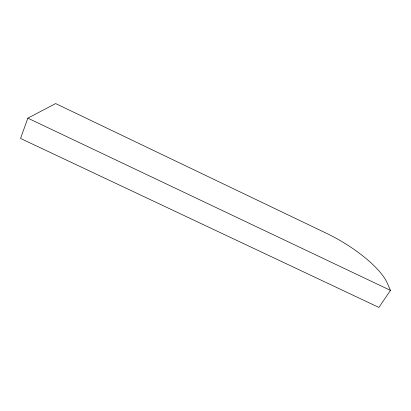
<?xml version="1.0" encoding="UTF-8"?>
<svg xmlns="http://www.w3.org/2000/svg" width="411" height="411" viewBox="0 0 411 411"><rect width="100%" height="100%" fill="white"/><g stroke="black" fill="none" stroke-linecap="round" stroke-linejoin="round"><path stroke-width="0.62" d="M27.835 118.157L20.55 138.445L378.916 307.423L390.45 290.377L387.239 283.025A63.592 19.944 31.4 0 0 326.637 233.376L55.644 103.577L27.835 118.157L390.45 290.377"/></g></svg>
